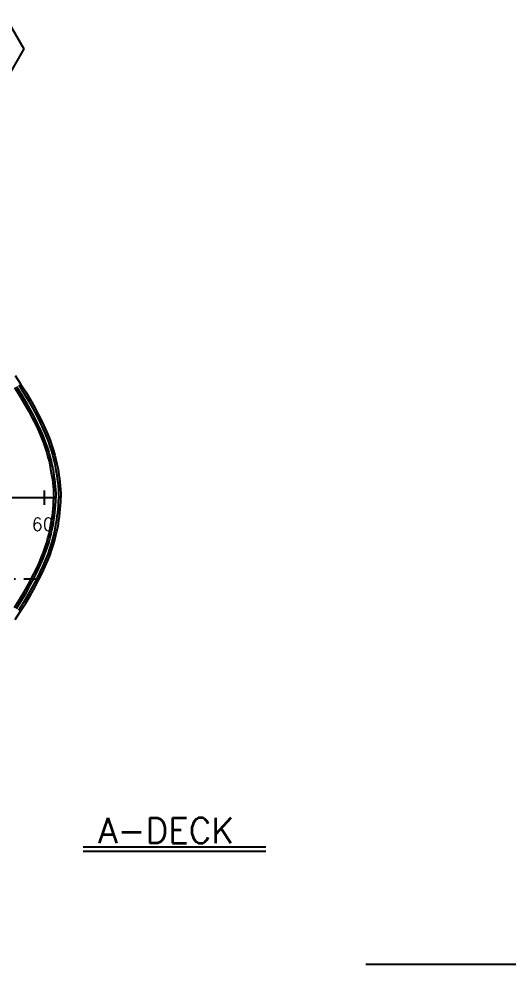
# Model space of a CAD drawing. Extents: x 1551 to 113148, y -1700 to 77018.
# Drawn here: x 42976 to 49824, y 37625 to 50826 of the extents above; entities that cross this region are included whole.
import ezdxf
from ezdxf.enums import TextEntityAlignment as Align

# ---------------------------------------------------------------- set-up
doc = ezdxf.new("R2010")
doc.units = 0
doc.header["$LTSCALE"] = 500
doc.header["$MEASUREMENT"] = 0
doc.linetypes.add('CENTER', pattern=[3, 2.5, -0.25, 0, -0.25])
doc.layers.get('0').update_dxf_attribs({"linetype": 'CONTINUOUS'})
for name, color, linetype in [('M1CO1', 1, 'CONTINUOUS'), ('POSNR', 2, 'CONTINUOUS'), ('S0CE1', 7, 'CENTER'), ('S0CO1', 7, 'CONTINUOUS'), ('S0CO2', 2, 'CONTINUOUS'), ('S0CO3', 7, 'CONTINUOUS'), ('S0CO5', 7, 'CONTINUOUS'), ('S0TX2', 7, 'CONTINUOUS')]:
    doc.layers.add(name, color=color, linetype=linetype)
doc.styles.add('18', font='romans', dxfattribs={"height": 180})
doc.styles.add('25', font='romans', dxfattribs={"height": 2.5})
doc.styles.add('ROMANS', font='romans', dxfattribs={"height": 100})

# ---------------------------------------------------------------- blocks, each defined once
blk = doc.blocks.new('POS_LUKER')
at = {"layer": 'S0CO2'}
for p, q in [((-4.85, 0), (-2.43, 4.2)), ((-2.43, 4.2), (2.43, 4.2)), ((2.43, 4.2), (4.85, 0)), ((-2.43, -4.2), (-4.85, 0)), ((4.85, 0), (2.43, -4.2)), ((-2.43, -4.2), (2.43, -4.2))]:
    blk.add_line(p, q, dxfattribs=at)
at = {"layer": 'POSNR', "color": 2, "style": 'ROMANS'}
blk.add_attdef('POS', text='', height=2.81, dxfattribs=at).set_placement((0.01, -1.31), align=Align.CENTER)
blk = doc.blocks.new('SNITT')
at = {"layer": 'S0CO3'}
blk.add_line((-7736, 2700), (-4800, 2700), dxfattribs=at)
blk = doc.blocks.new('A$C64097268')
for p, q in [((-2759, 0), (35129, 0)), ((35000, -100), (35000, 100))]:
    blk.add_line(p, q)
at = {"layer": 'S0TX2', "style": '18'}
blk.add_text('60', height=180, dxfattribs=at).set_placement((34820, -464))

msp = doc.modelspace()

# ---------------------------------------------------------------- linework, layer by layer
at = {"layer": 'S0CE1', "linetype": 'CENTER'}
msp.add_line((37045.232, 43005.878), (43208.55, 43005.878), dxfattribs=at)
at = {"layer": 'S0CO1'}
for points in [[(42940.922, 45691.25), (43011.157, 45579.365), (43076.079, 45470.233), (43135.517, 45364.627), (43189.296, 45263.33), (43237.244, 45167.134), (43279.187, 45076.837), (43315.113, 44992.979), (43345.544, 44915.211), (43371.124, 44842.976), (43392.491, 44775.708), (43410.283, 44712.817), (43425.131, 44653.694), (43437.659, 44597.713), (43448.47, 44544.314), (43458.013, 44493.194), (43466.348, 44443.899), (43473.492, 44395.654), (43479.477, 44347.589), (43484.333, 44298.821), (43488.079, 44248.461), (43490.729, 44195.629), (43492.307, 44138.756)], [(42974.543, 45712.926), (43045.289, 45600.226), (43110.702, 45490.27), (43170.616, 45383.818), (43224.867, 45281.633), (43273.289, 45184.484), (43315.718, 45093.142), (43352.131, 45008.146), (43383.032, 44929.179), (43409.048, 44855.711), (43430.807, 44787.21), (43448.934, 44723.135), (43464.053, 44662.934), (43476.783, 44606.051), (43487.735, 44551.954), (43497.397, 44500.199), (43505.856, 44450.163), (43513.128, 44401.055), (43519.231, 44352.043), (43524.185, 44302.287), (43528.005, 44250.947), (43530.701, 44197.186), (43532.292, 44139.865)], [(42916.547, 45675.535), (42986.411, 45564.24), (43050.978, 45455.705), (43110.07, 45350.714), (43163.508, 45250.06), (43211.111, 45154.554), (43252.702, 45065.015), (43288.275, 44981.982), (43318.365, 44905.084), (43343.628, 44833.744), (43364.712, 44767.369), (43382.261, 44705.336), (43396.913, 44646.994), (43409.294, 44591.669), (43420.003, 44538.776), (43429.461, 44488.116), (43437.704, 44439.358), (43444.755, 44391.737), (43450.655, 44344.36), (43455.439, 44296.309), (43459.133, 44246.658), (43461.749, 44194.5), (43463.318, 44137.952)], [(42916.547, 42605.915), (42986.411, 42717.21), (43050.978, 42825.745), (43110.07, 42930.736), (43163.508, 43031.39), (43211.111, 43126.896), (43252.702, 43216.435), (43288.275, 43299.468), (43318.365, 43376.366), (43343.628, 43447.706), (43364.712, 43514.081), (43382.261, 43576.114), (43396.913, 43634.456), (43409.294, 43689.782), (43420.003, 43742.674), (43429.461, 43793.335), (43437.704, 43842.093), (43444.755, 43889.713), (43450.655, 43937.09), (43455.439, 43985.142), (43459.133, 44034.792), (43461.749, 44086.95), (43463.318, 44143.499)], [(42940.922, 42590.2), (43011.157, 42702.086), (43076.079, 42811.218), (43135.517, 42916.823), (43189.296, 43018.12), (43237.244, 43114.317), (43279.187, 43204.614), (43315.113, 43288.472), (43345.544, 43366.239), (43371.124, 43438.474), (43392.491, 43505.742), (43410.283, 43568.633), (43425.131, 43627.757), (43437.659, 43683.737), (43448.47, 43737.136), (43458.013, 43788.256), (43466.348, 43837.551), (43473.492, 43885.797), (43479.477, 43933.861), (43484.333, 43982.629), (43488.079, 44032.989), (43490.729, 44085.821), (43492.307, 44142.694)], [(42974.543, 42568.524), (43045.289, 42681.224), (43110.702, 42791.18), (43170.616, 42897.632), (43224.867, 42999.817), (43273.289, 43096.966), (43315.718, 43188.308), (43352.131, 43273.304), (43383.032, 43352.272), (43409.048, 43425.739), (43430.807, 43494.24), (43448.934, 43558.315), (43464.053, 43618.516), (43476.783, 43675.4), (43487.735, 43729.496), (43497.397, 43781.251), (43505.856, 43831.287), (43513.128, 43880.395), (43519.231, 43929.407), (43524.185, 43979.163), (43528.005, 44030.503), (43530.701, 44084.265), (43532.292, 44141.585)]]:
    msp.add_lwpolyline(points, dxfattribs=at)
at = {"layer": 'S0CO3'}
for p, q in [((43871.981, 39261.216), (46423.454, 39261.216)), ((43871.981, 39261.216), (46423.454, 39261.216)), ((43871.981, 39199.7), (46423.454, 39199.7)), ((43871.981, 39199.7), (46423.454, 39199.7))]:
    msp.add_line(p, q, dxfattribs=at)
at = {"layer": 'S0CO5'}
for points in [[(42924.266, 45845.042), (43000.6, 45729.725), (43071.742, 45616.394), (43137.534, 45505.8), (43197.818, 45398.691), (43252.434, 45295.818), (43301.224, 45197.931), (43344.029, 45105.778), (43380.82, 45019.901), (43412.085, 44940.004), (43438.44, 44865.58), (43460.502, 44796.124), (43478.889, 44731.132), (43494.217, 44670.096), (43507.103, 44612.512), (43518.165, 44557.874), (43527.919, 44505.628), (43536.476, 44455.018), (43543.846, 44405.242), (43550.041, 44355.495), (43555.071, 44304.973), (43558.947, 44252.874), (43561.68, 44198.392), (43563.28, 44140.725)], [(42924.266, 42436.408), (43000.6, 42551.725), (43071.742, 42665.056), (43137.534, 42775.651), (43197.818, 42882.759), (43252.434, 42985.632), (43301.224, 43083.52), (43344.029, 43175.672), (43380.82, 43261.549), (43412.085, 43341.446), (43438.44, 43415.87), (43460.502, 43485.326), (43478.889, 43550.319), (43494.217, 43611.354), (43507.103, 43668.938), (43518.165, 43723.576), (43527.919, 43775.822), (43536.476, 43826.432), (43543.846, 43876.209), (43550.041, 43925.956), (43555.071, 43976.477), (43558.947, 44028.577), (43561.68, 44083.058), (43563.28, 44140.725)]]:
    msp.add_lwpolyline(points, dxfattribs=at)

# ---------------------------------------------------------------- block references
at = {"layer": 'M1CO1', "linetype": 'Continuous'}
msp.add_blockref('SNITT', (55560.398, 34924.631), dxfattribs=at)
at = {"layer": 'POSNR', "linetype": 'Continuous', "xscale": 100, "yscale": 100, "zscale": 100}
msp.add_blockref('POS_LUKER', (42558.286, 50405.613), dxfattribs=at).add_auto_attribs({'POS': '2'})
at = {"layer": 'S0CO1', "linetype": 'CENTER'}
msp.add_blockref('A$C64097268', (8335.105, 44140.725), dxfattribs=at)

# ---------------------------------------------------------------- texts
at = {"layer": 'S0CO5', "style": '25'}
msp.add_text('A-DECK', height=351.5625, dxfattribs=at).set_placement((44082.566, 39315.47))

doc.saveas('drawing.dxf')
